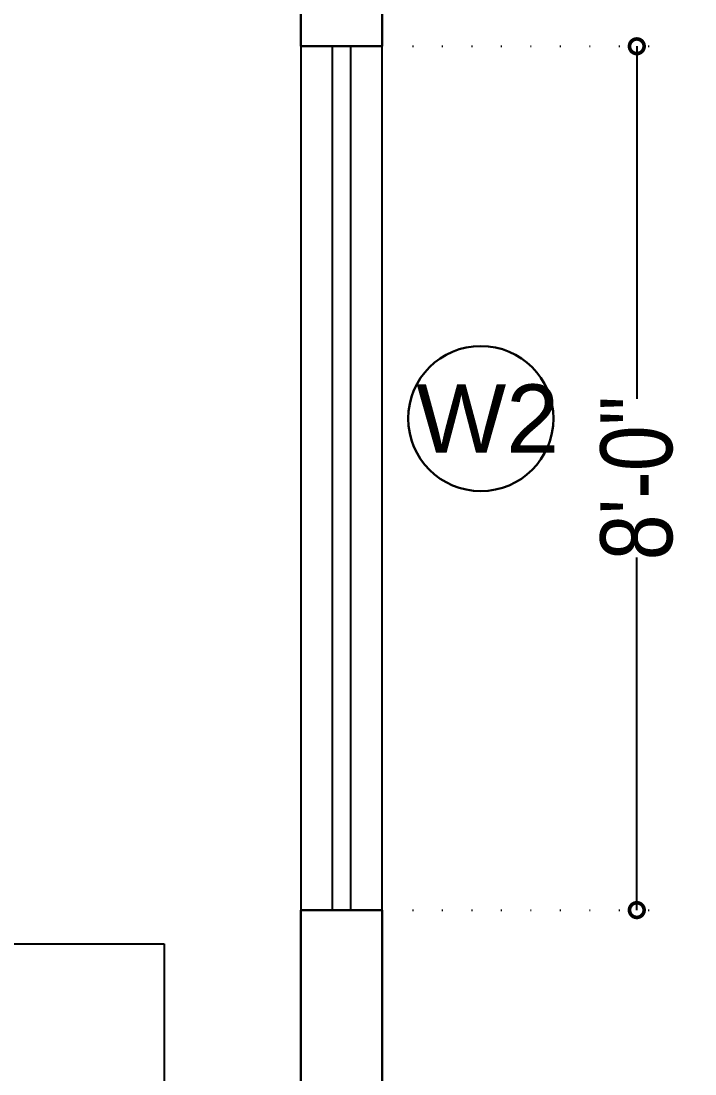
# Model space of a CAD drawing. Extents: x -454308 to 890911, y -14103 to 1343694.
# Drawn here: x 199321.1 to 199395.9, y 661756.7 to 661873.7 of the extents above; entities that cross this region are included whole.
import ezdxf

# ---------------------------------------------------------------- set-up
doc = ezdxf.new("R2010")
doc.units = 0
doc.header["$MEASUREMENT"] = 0
doc.header["$PDMODE"] = 32
doc.linetypes.add('DOT2', pattern=[3.175, 0, -3.175])
for name, color, linetype, lineweight in [('A-Wall', 7, 'Continuous', 30), ('AR- Dim', 159, 'Continuous', 9), ('sill', 32, 'Continuous', 25), ('Text', 55, 'Continuous', 25), ('WINDOW', 147, 'Continuous', 25)]:
    doc.layers.add(name, color=color, linetype=linetype, lineweight=lineweight)
for name, color, linetype in [('ELE', 7, 'Continuous'), ('FURN', 250, 'Continuous'), ('walls', 7, 'Continuous')]:
    doc.layers.add(name, color=color, linetype=linetype)
doc.styles.add('AA_03.50', font='ARIALN.TTF', dxfattribs={"height": 8})
doc.styles.add('jag', font='arial.ttf')
doc.dimstyles.new('AA_03.50', dxfattribs={"dimtxt": 9, "dimasz": 3.25, "dimexe": 1.75, "dimexo": 3.375, "dimgap": 0.09, "dimtad": 0, "dimdec": 0, "dimzin": 3, "dimdsep": 46, "dimlunit": 4, "dimtxsty": 'AA_03.50', "dimblk": 'DOTSMALL', "dimcen": 0.09, "dimclre": 7, "dimadec": 0, "dimazin": 0, "dimtfac": 1, "dimtdec": 0, "dimtofl": 0, "dimtmove": 0, "dimatfit": 3, "dimfxl": 1, "dimtolj": 1, "dimtzin": 0, "dimlwd": -1, "dimarcsym": 0})

# ---------------------------------------------------------------- blocks, each defined once
blk = doc.blocks.new('BD')
at = {"layer": 'FURN'}
blk.add_lwpolyline([(166042.03, 672713.83), (166059.99, 672713.83), (166059.99, 672731.83), (166042.03, 672731.83), (166042.03, 672713.83)], dxfattribs=at)
blk = doc.blocks.new('_DotSmall')
at = {"color": 0, "linetype": 'ByBlock', "const_width": 0.5}
blk.add_lwpolyline([(-0.0625, 0, 1), (0.0625, 0, 1)], format="xyb", close=True, dxfattribs=at)
blk = doc.blocks.new('*D96')
at = {"layer": 'DEFPOINTS', "color": 0, "lineweight": 30, "transparency": 16777216}
for p in [(199361.18, 661870.89), (199361.18, 661774.89), (199389.47, 661774.89)]:
    blk.add_point(p, dxfattribs=at)
at = {"layer": 'walls', "color": 7, "linetype": 'DOT2', "lineweight": -2, "transparency": 16777216}
for p, q in [((199364.55, 661870.89), (199391.22, 661870.89)), ((199364.55, 661774.89), (199391.22, 661774.89))]:
    blk.add_line(p, q, dxfattribs=at)
at = {"layer": 'walls', "color": 0, "transparency": 16777216}
for p, q in [((199389.47, 661870.89), (199389.47, 661831.71)), ((199389.47, 661774.89), (199389.47, 661814.07))]:
    blk.add_line(p, q, dxfattribs=at)
at = {"layer": 'walls', "color": 0, "transparency": 16777216, "xscale": 3.25, "yscale": 3.25, "zscale": 3.25}
for p, rotation in [((199389.47, 661870.89), 90), ((199389.47, 661774.89), 270)]:
    blk.add_blockref('_DotSmall', p, dxfattribs=dict(at, rotation=rotation))
at = {"layer": 'walls', "color": 0, "lineweight": 30, "transparency": 16777216, "insert": (199389.47, 661822.89), "char_height": 8, "attachment_point": 5, "rotation": 90, "style": 'AA_03.50'}
blk.add_mtext('\\A1;8\'-0"', dxfattribs=at)
blk = doc.blocks.new('*D266')
at = {"layer": 'AR- Dim', "color": 7, "linetype": 'DOT2', "lineweight": -2, "transparency": 16777216}
for p, q in [((199346.55, 661897.12), (199471.77, 661897.12)), ((199346.55, 661753.16), (199471.77, 661753.16))]:
    blk.add_line(p, q, dxfattribs=at)
at = {"layer": 'AR- Dim', "color": 0, "transparency": 16777216}
for p, q in [((199470.02, 661897.12), (199470.02, 661836.2)), ((199470.02, 661753.16), (199470.02, 661814.08))]:
    blk.add_line(p, q, dxfattribs=at)
at = {"layer": 'DEFPOINTS', "color": 0, "lineweight": 30, "transparency": 16777216}
for p in [(199343.18, 661897.12), (199343.18, 661753.16), (199470.02, 661753.16)]:
    blk.add_point(p, dxfattribs=at)
at = {"layer": 'AR- Dim', "color": 0, "transparency": 16777216, "xscale": 3.25, "yscale": 3.25, "zscale": 3.25}
for p, rotation in [((199470.02, 661897.12), 90), ((199470.02, 661753.16), 270)]:
    blk.add_blockref('_DotSmall', p, dxfattribs=dict(at, rotation=rotation))
at = {"layer": 'AR- Dim', "color": 0, "lineweight": 30, "transparency": 16777216, "insert": (199470.02, 661825.14), "char_height": 8, "attachment_point": 5, "rotation": 90, "style": 'AA_03.50'}
blk.add_mtext('\\A1;12\'-0"', dxfattribs=at)
blk = doc.blocks.new('*D278')
at = {"layer": 'AR- Dim', "color": 7, "linetype": 'DOT2', "lineweight": -2, "transparency": 16777216}
for p, q in [((199364.55, 661892.62), (199495.03, 661892.62)), ((199364.55, 661753.16), (199495.03, 661753.16))]:
    blk.add_line(p, q, dxfattribs=at)
at = {"layer": 'AR- Dim', "color": 0, "transparency": 16777216}
for p, q in [((199493.28, 661892.62), (199493.28, 661836.36)), ((199493.28, 661753.16), (199493.28, 661809.43))]:
    blk.add_line(p, q, dxfattribs=at)
at = {"layer": 'DEFPOINTS', "color": 0, "lineweight": 30, "transparency": 16777216}
for p in [(199361.18, 661892.62), (199361.18, 661753.16), (199493.28, 661753.16)]:
    blk.add_point(p, dxfattribs=at)
at = {"layer": 'AR- Dim', "color": 0, "transparency": 16777216, "xscale": 3.25, "yscale": 3.25, "zscale": 3.25}
for p, rotation in [((199493.28, 661892.62), 90), ((199493.28, 661753.16), 270)]:
    blk.add_blockref('_DotSmall', p, dxfattribs=dict(at, rotation=rotation))
at = {"layer": 'AR- Dim', "color": 0, "lineweight": 30, "transparency": 16777216, "insert": (199493.28, 661822.89), "char_height": 8, "attachment_point": 5, "rotation": 90, "style": 'AA_03.50'}
blk.add_mtext('\\A1;11\'-7{\\H1.000000x;\\S1/2;}"', dxfattribs=at)

msp = doc.modelspace()

# ---------------------------------------------------------------- linework, layer by layer
at = {"layer": 'A-Wall'}
for p, q in [((199352.157, 661870.893), (199352.157, 661912.122)), ((199352.157, 661753.163), (199352.157, 661774.893))]:
    msp.add_line(p, q, dxfattribs=at)
for points in [[(199361.179, 661870.893), (199361.179, 661909.913), (199361.179, 661914.393), (199352.157, 661914.393)], [(199352.157, 661870.893), (199361.179, 661870.893)], [(199352.157, 661774.893), (199361.179, 661774.893)], [(199361.179, 661744.163), (199361.179, 661774.893)]]:
    msp.add_lwpolyline(points, dxfattribs=at)
at = {"layer": 'ELE', "linetype": 'ByBlock', "lineweight": 30}
msp.add_circle((199372.141, 661829.519), 8.062, dxfattribs=at)
at = {"layer": 'sill'}
for points in [[(199352.179, 661774.893), (199352.179, 661870.893)], [(199361.179, 661774.893), (199361.179, 661870.893)]]:
    msp.add_lwpolyline(points, dxfattribs=at)
at = {"layer": 'WINDOW'}
for points in [[(199355.672, 661774.893), (199355.672, 661870.893)], [(199357.685, 661774.893), (199357.685, 661870.893)]]:
    msp.add_lwpolyline(points, dxfattribs=at)

# ---------------------------------------------------------------- block references
at = {"layer": 'Text', "xscale": -1, "rotation": 90}
msp.add_blockref('BD', (872050.809, 827813.156), dxfattribs=at)

# ---------------------------------------------------------------- texts
at = {"layer": 'Text', "insert": (199364.976, 661833.307), "char_height": 7.57161, "width": 212.54385, "attachment_point": 1, "style": 'jag'}
msp.add_mtext('W2{\\H0.8193x; }^I', dxfattribs=at)

# ---------------------------------------------------------------- dimensions: what is measured, and where the dimension line sits
at = {"layer": 'AR- Dim', "lineweight": 30}
for base, p1, p2, picture, middle in [((199470.019, 661753.163), (199343.179, 661897.122), (199343.179, 661753.163), '*D266', (199470.019, 661825.143)), ((199493.275, 661753.163), (199361.179, 661892.622), (199361.179, 661753.163), '*D278', (199493.275, 661822.893))]:
    dim = msp.add_linear_dim(base=base, p1=p1, p2=p2, angle=90, dimstyle='AA_03.50', override={"dimtxt": 8, "dimdec": 1, "dimtdec": 1, "dimtmove": 1, "dimfxl": 0.1}, dxfattribs=at)
    dim.commit()
    dim.dimension.update_dxf_attribs({"geometry": picture, "text_midpoint": middle})
at = {"layer": 'walls', "lineweight": 30}
dim = msp.add_linear_dim(base=(199389.468, 661774.893), p1=(199361.179, 661870.893), p2=(199361.179, 661774.893), angle=90, dimstyle='AA_03.50', override={"dimtxt": 8, "dimdec": 1, "dimtdec": 1, "dimfxl": 0.1}, dxfattribs=at)
dim.commit()
dim.dimension.update_dxf_attribs({"geometry": '*D96', "text_midpoint": (199389.468, 661822.893)})

doc.saveas('drawing.dxf')
